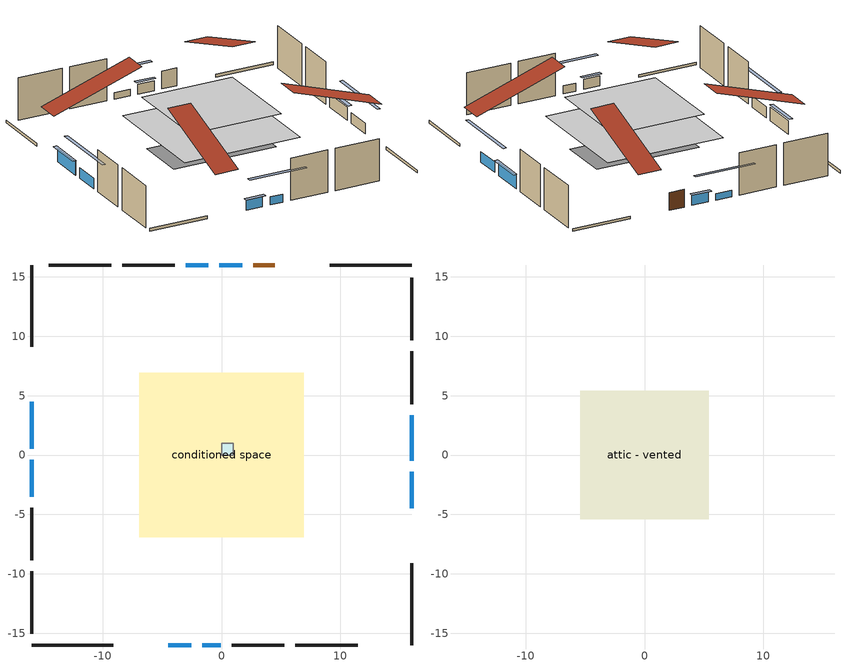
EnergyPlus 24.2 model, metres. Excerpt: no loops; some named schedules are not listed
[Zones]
conditioned space
 floor adiabatic (AdiabaticFloorConstruction): -6.93,-6.93 -6.93,6.93 6.93,6.93 6.93,-6.93 z2.44
 floor foundation (Slab1 construction): -6.13,-3.03 -6.13,3.03 6.13,3.03 6.13,-3.03 z0
 wall outside (RimJoist1 construction): 15.99,15.99 9.12,15.99 / -15.99,-15.99 -9.12,-15.99 / -15.99,15.99 -15.99,9.12 / 15.99,-15.99 15.99,-9.12 z0:0.3
 wall outside (AdiabaticWallConstruction 1): 4.48,15.99 2.68,15.99 z0:2.03
 wall outside (AdiabaticWallConstruction): 15.99,-4.48 15.99,-1.41 z0:1.21; 15.99,-0.49 15.99,3.36 z0:1.53; 1.75,15.99 -0.19,15.99 / -4.48,-15.99 -2.54,-15.99 z0:1.15; -15.99,4.48 -15.99,0.55 z0:1.56; -1.11,15.99 -3,15.99 z0:0.75; -1.61,-15.99 -0.07,-15.99 z0:0.92; -15.99,-0.38 -15.99,-3.51 z0:1.24
 wall outside (Wall1 construction): -3.93,15.99 -8.36,15.99 / 0.86,-15.99 5.29,-15.99 / -15.99,-4.44 -15.99,-8.87 / 15.99,4.29 15.99,8.72 z0:4.88
 wall outside (Wall2 construction): -9.29,15.99 -14.55,15.99 / 6.22,-15.99 11.49,-15.99 / -15.99,-9.8 -15.99,-15.07 / 15.99,9.65 15.99,14.92 z0:4.88
 window (WindowConstruction): 15.99,-4.48 15.99,-1.41 z0:1.21
 window (WindowConstruction 4): 15.99,-0.49 15.99,3.36 z0:1.53
 window (WindowConstruction 5): 1.75,15.99 -0.19,15.99 z0:1.15
 window (WindowConstruction 6): -4.48,-15.99 -2.54,-15.99 z0:1.15
 window (WindowConstruction 7): -15.99,4.48 -15.99,0.55 z0:1.56
 window (WindowConstruction 1): -1.12,15.99 -3,15.99 z0:0.75
 window (WindowConstruction 2): -1.61,-15.99 -0.07,-15.99 z0:0.92
 window (WindowConstruction 3): -15.99,-0.38 -15.99,-3.51 z0:1.24
 door (Door): 4.48,15.99 2.68,15.99 z0:2.03
 ceiling adiabatic (AdiabaticFloorConstruction): 6.93,-6.93 6.93,6.93 -6.93,6.93 -6.93,-6.93 z2.44
furnace airloop ret air zone
 floor adiabatic (AdiabaticConst): 0,0 0,1 1,1 1,0 z0
 wall adiabatic (AdiabaticConst): 0,1 0,0 1,0 1,1 0,1 z0:1
 ceiling adiabatic (AdiabaticConst): 1,0 1,1 0,1 0,0 z1
attic - vented
 floor to conditioned space (Floor1 construction Reversed): -5.42,-5.42 -5.42,5.42 5.42,5.42 5.42,-5.42 z4.88
 roof outside (Roof1 construction): 5.41,15.99,4.88 5.41,5.43,8.4 8.19,5.43,8.4 8.19,15.99,4.88; -5.41,-15.99,4.88 -5.41,-5.43,8.4 -8.19,-5.43,8.4 -8.19,-15.99,4.88; -15.99,5.41,4.88 -5.43,5.41,8.4 -5.43,8.19,8.4 -15.99,8.19,4.88; 15.99,-5.41,4.88 5.43,-5.41,8.4 5.43,-8.19,8.4 15.99,-8.19,4.88
shading: 15.99,1.22 15.99,-7.12 16.41,-7.12 16.41,1.22 z3.85; 15.99,3.56 15.99,-0.69 16.41,-0.69 16.41,3.56 z1.73; -0.39,15.99 1.95,15.99 1.95,16.41 -0.39,16.41 z1.35; -2.34,-15.99 -4.68,-15.99 -4.68,-16.41 -2.34,-16.41 z1.35; -15.99,0.34 -15.99,4.68 -16.41,4.68 -16.41,0.34 z1.76; -5.64,15.99 1.52,15.99 1.52,16.41 -5.64,16.41 z3.39; 2.57,-15.99 -4.25,-15.99 -4.25,-16.41 2.57,-16.41 z3.56; -15.99,-6.15 -15.99,2.26 -16.41,2.26 -16.41,-6.15 z3.88
[Building]
Building 1: Terrain=Suburbs
[Site:Location]
Vancouver Intl AP_BC: Latitude {deg}=49.19; Longitude {deg}=-123.18; Time Zone {hr}=-8; Elevation {m}=4; Keep Site Location Information=Yes
[Site:GroundTemperature:Shallow]
8.06451, 6.96315, 6.87495, 7.3976, 9.49575, 11.5841, 13.3946, 14.5416, 14.639, 13.7062, 11.9418, 9.91751
[Site:WaterMainsTemperature]
Calculation Method=Schedule; Temperature Schedule=mains temperature schedule
[Material] Roughness=Rough; Thermal Absorptance=0.9
Name | Thickness {m} | Conductivity {W/m-K} | Density {kg/m3} | Specific Heat {J/kg-K} | Solar Absorptance | Visible Absorptance
asphalt or fiberglass shingles | 0.00635 | 0.162714 | 1121.4 | 1465.45 | 0.4 | 0.4
ceiling loosefill ins | 0.254 | 0.0480833 | 16.02 | 1046.75 | 0.7 | 0.7
ceiling stud and cavity | 0.1397 | 0.192099 | 65.682 | 1177.47 | 0.7 | 0.7
concrete 4.0 in. | 0.1016 | 1.803125 | 2242.8 | 837.4 | 0.7 | 0.7
door material | 0.04445 | 0.0451087 | 512.64 | 1214.23 | 0.7 | 0.7
floor covering | 0.0127 | 0.0433444 | 54.468 | 1339.84 | 0.6 | 0.6
floor rigid ins; wall rigid ins | 0.512978 | 0.029427 | 32.04 | 1214.23 | 0.7 | 0.7
floor stud and cavity | 0.1397 | 1.75129 | 37.0049 | 1207.88 | 0.7 | 0.7
furniture material conditioned space 1 | 0.1524 | 0.115458 | 640.8 | 1214.23 | 0.6 | 0.6
gypsum board | 0.0127 | 0.160291 | 801 | 837.4 | 0.6 | 0.6
gypsum board 1 | 0.00254 | 0.160291 | 801 | 837.4 | 0.6 | 0.6
osb sheathing 0.5 in. | 0.0127 | 0.115458 | 512.64 | 1214.23 | 0.7 | 0.7
osb sheathing 0.75 in. | 0.01905 | 0.115458 | 512.64 | 1214.23 | 0.7 | 0.7
osb sheathing 2.0 in. | 0.0508 | 0.115458 | 512.64 | 1214.23 | 0.7 | 0.7
rim joist stud and cavity | 0.0508 | 0.0451784 | 125.044 | 1163.47 | 0.6 | 0.6
wall stud and cavity | 0.1397 | 0.080875 | 139.0536 | 1170.24 | 0.7 | 0.7
wall stud and cavity 1 | 0.0889 | 0.201775 | 50.32683 | 1063.81 | 0.7 | 0.7
wall stud and cavity 2 | 0.0889 | 0.380278 | 52.3479 | 1209.89 | 0.7 | 0.7
wall stud and cavity 3 | 0.0889 | 0.391764 | 83.0341 | 1211.67 | 0.7 | 0.7
wood siding | 0.0254 | 0.102417 | 544.68 | 1172.36 | 0.4 | 0.4
wood siding 1 | 0.00254 | 0.102417 | 544.68 | 1172.36 | 0.4 | 0.4
wood siding 2; wood siding 3; wood siding 4 | 0.0254 | 0.102417 | 544.68 | 1172.36 | 0.7 | 0.7
[Material:NoMass]
Adiabatic: Roughness=Rough; Thermal Resistance {m2-K/W}=176.1; Thermal Absorptance=0.9; Solar Absorptance=0.7; Visible Absorptance=0.7
[WindowMaterial:SimpleGlazingSystem]
Name | U-Factor {W/m2-K} | Solar Heat Gain Coefficient
WindowMaterial | 4.13756 | 0.69
WindowMaterial 1 | 4.636087 | 0.65
WindowMaterial 2 | 4.40102 | 0.67
WindowMaterial 3 | 4.122228 | 0.69
WindowMaterial 4 | 3.96665 | 0.7
WindowMaterial 5 | 4.18071 | 0.69
WindowMaterial 6 | 3.95416 | 0.71
[Construction]
AdiabaticConst: Adiabatic
AdiabaticFloorConstruction: floor stud and cavity, floor rigid ins, osb sheathing 0.75 in., floor covering
AdiabaticWallConstruction: wood siding 3, wall rigid ins, wall stud and cavity 2, gypsum board
AdiabaticWallConstruction 1: wood siding 4, wall rigid ins, wall stud and cavity 2, gypsum board
Door: door material
Floor1 construction Reversed: gypsum board, ceiling stud and cavity, ceiling loosefill ins
furniture construction conditioned space 1: furniture material conditioned space 1
PartitionWallConstruction: gypsum board, wall stud and cavity 3, gypsum board
RimJoist1 construction: wood siding 2, osb sheathing 2.0 in., rim joist stud and cavity
Roof1 construction: asphalt or fiberglass shingles
Slab1 construction: concrete 4.0 in.
Wall1 construction: wood siding, osb sheathing 0.5 in., wall stud and cavity, gypsum board
Wall2 construction: wood siding 1, wall stud and cavity 1, gypsum board 1
WindowConstruction: WindowMaterial
WindowConstruction 1: WindowMaterial 1
WindowConstruction 2: WindowMaterial 2
WindowConstruction 3: WindowMaterial 3
WindowConstruction 4: WindowMaterial 4
WindowConstruction 5; WindowConstruction 6: WindowMaterial 5
WindowConstruction 7: WindowMaterial 6
[Zone] Multiplier=1
Name | Volume {m3} | Part of Total Floor Area
attic - vented | 67.2312 | Yes
conditioned space | 507.8 | Yes
furnace airloop ret air zone | 1 | No
[Space]
Name | Zone | Volume {m3} | Space Type
attic - vented 1 | attic - vented | 67.2312
conditioned space 1 | conditioned space | 507.8
furnace airloop ret air space | furnace airloop ret air zone |  | Plenum Space Type
[OtherEquipment] Design Level Calculation Method=EquipmentLevel
Name | Fuel Type | Zone or ZoneList or Space or SpaceList | Schedule | Design Level {W} | Fraction Latent | Fraction Radiant | Fraction Lost
furnace airloop_0 RetCondToDZ; furnace airloop_0 SupCondToDZ; furnace airloop_0 SupSensLkToDZ | None | attic - vented 1 | Always On Discrete | 0 | 0 | 0 | 0
furnace airloop_0 SupLatLkToDZ | None | attic - vented 1 | Always On Discrete | 0 | 1 | 0 | 0
clothes dryer 1 | Electricity | conditioned space 1 | clothes dryer schedule | 0 | 0.015 | 0.081 | 0.85
cooking range 1 | Electricity | conditioned space 1 | cooking range schedule | 0 | 0.08 | 0.432 | 0.2
furnace airloop_0 SupCondToLv; furnace airloop_0 SupSensLkToCond; mech vent house fan sensible load | None | conditioned space 1 | Always On Discrete | 0 | 0 | 0 | 0
furnace airloop_0 SupLatLkToCond; mech vent house fan latent load | None | conditioned space 1 | Always On Discrete | 0 | 1 | 0 | 0
general water use latent | None | conditioned space 1 | general water use schedule | 62.594 | 1 | 0 | 0
general water use sensible | None | conditioned space 1 | general water use schedule | -61.6891 | 0 | 0.6 | 0
water heater energy adjustment1 | NaturalGas | conditioned space 1 | Always On Discrete | 0.01 | 0 | 0 | 1
furnace airloop_0 RetCondToRP; furnace airloop_0 RetSensLkToRP | None | furnace airloop ret air space | Always On Discrete | 0 | 0 | 0 | 0
furnace airloop_0 RetLatLkToRP | None | furnace airloop ret air space | Always On Discrete | 0 | 1 | 0 | 0
[ZoneInfiltration:DesignFlowRate] Schedule=Always On Discrete; Design Flow Rate Calculation Method=Flow/Zone; Design Flow Rate {m3/s}=0
Name | Zone or ZoneList or Space or SpaceList
attic_vented 1 duct leakage imbalance infil flow | attic - vented 1
infil flow; natural vent flow; whole house fan flow | conditioned space 1
[ZoneInfiltration:EffectiveLeakageArea]
infil attic - vented 1: Zone or Space=attic - vented 1; Schedule=Always On Discrete; Effective Air Leakage Area {cm2}=4867.03; Stack Coefficient=0.000244852; Wind Coefficient=1.05724e-05
[ZoneMixing] Schedule=Always On Continuous; Design Flow Rate Calculation Method=Flow/Zone; Design Flow Rate {m3/s}=0
Name | Zone or Space | Source Zone or Space
furnace airloop_0 ZoneMixCondToDZ mix; whole house fan mix | attic - vented | conditioned space
furnace airloop_0 ZoneMixDZToCond mix | conditioned space | attic - vented
[SurfaceProperty:ExposedFoundationPerimeter]
Slab1: Exposed Perimeter Calculation Method=TotalExposedPerimeter; Total Exposed Perimeter {m}=36.652
[InternalMass] Zone or ZoneList=conditioned space; Space or SpaceList=conditioned space 1
Name | Construction | Surface Area {m2}
furniture mass conditioned space 1 | furniture construction conditioned space 1 | 106.488
partition wall mass | PartitionWallConstruction | 266.22
[Lights]
interior lighting: Zone or ZoneList or Space or SpaceList=conditioned space 1; Schedule=interior lighting schedule; Design Level Calculation Method=LightingLevel; Lighting Level {W}=343.2; Return Air Fraction=0; Fraction Radiant=0.6; Fraction Visible=0.2; Fraction Replaceable=1
[People]
occupants: Zone or ZoneList or Space or SpaceList=conditioned space 1; Number of People Schedule=occupants schedule; Number of People Calculation Method=People; Number of People=3; Fraction Radiant=0.314171; Sensible Heat Fraction=0.56303; Activity Level Schedule=occupants activity schedule; Carbon Dioxide Generation Rate {m3/s-W}=0; Enable ASHRAE 55 Comfort Warnings=No; Mean Radiant Temperature Calculation Type=EnclosureAveraged
[ElectricEquipment] Zone or ZoneList or Space or SpaceList=conditioned space 1; Design Level Calculation Method=EquipmentLevel
Name | Schedule | Design Level {W} | Fraction Latent | Fraction Radiant | Fraction Lost
clothes dryer | clothes dryer schedule | 140.772 | 0.015 | 0.081 | 0.85
clothes washer | clothes washer schedule | 32.1985 | 0.03 | 0.162 | 0.7
cooking range | cooking range schedule | 215.147 | 0.08 | 0.432 | 0.2
dishwasher | dishwasher schedule | 66.8632 | 0.3 | 0.18 | 0.4
fridge | fridge schedule | 72.9452 | 0 | 0.6 | 0
mech vent house fan | mech vent house fan schedule | 0 | 0 | 0 | 1
mech vent house fan cfis | mech vent house fan cfis schedule | 0 | 0 | 0 | 0
misc plug loads | misc plug loads schedule | 494.7 | 0.045 | 0.513 | 0.1
whole house fan | Always On Discrete | 0 | 0 | 0 | 1
[SpaceList]
Plenum Space Type: furnace airloop ret air space
[AvailabilityManager:Scheduled]
furnace airloop Availability Manager: Schedule=Always On Discrete
[AirLoopHVAC:ReturnPlenum]
Air Loop HVAC Return Plenum 1: Zone=furnace airloop ret air zone
[Foundation:Kiva]
Foundation Kiva 1: Initial Indoor Air Temperature {C}=18; Wall Height Above Grade {m}=0.1016; Wall Depth Below Slab {m}=0.2032
[Foundation:Kiva:Settings]
Soil Conductivity {W/m-K}=0.849921; Soil Density {kg/m3}=1842.3; Soil Specific Heat {J/kg-K}=418.7; Ground Solar Absorptivity=0.9; Ground Thermal Absorptivity=0.9; Ground Surface Roughness {m}=0.03; Far-Field Width {m}=40; Deep-Ground Boundary Condition=ZeroFlux; Deep-Ground Depth {m}=40; Minimum Cell Dimension {m}=0.2; Maximum Cell Growth Coefficient=3; Simulation Timestep=Timestep
[Exterior:Lights]
exterior lighting: Schedule=exterior lighting schedule; Design Level {W}=75.6
[EnergyManagementSystem:GlobalVariable]
furnace_airloop_0_DuctImbalLkExhFanEquivCond
furnace_airloop_0_DuctImbalLkExhFanEquivDZ
furnace_airloop_0_DuctImbalLkSupFanEquivCond
furnace_airloop_0_DuctImbalLkSupFanEquivDZ
furnace_airloop_0_DZ_T
furnace_airloop_0_DZ_W
furnace_airloop_0_RetCondToDZ
furnace_airloop_0_RetCondToRP
furnace_airloop_0_RetLatLkToRP
furnace_airloop_0_RetSensLkToRP
furnace_airloop_0_SupCondToDZ
furnace_airloop_0_SupCondToLv
furnace_airloop_0_SupLatLkToCond
furnace_airloop_0_SupLatLkToDZ
furnace_airloop_0_SupSensLkToCond
furnace_airloop_0_SupSensLkToDZ
furnace_airloop_0_ZoneMixCondToDZ
furnace_airloop_0_ZoneMixDZToCond
furnace_airloop_AH_MFR
furnace_airloop_AH_Tout
furnace_airloop_AH_VFR
furnace_airloop_AH_Wout
furnace_airloop_Fan_RTF
furnace_airloop_RA_T
furnace_airloop_Ra_W
infil_program_Qfan
infil_program_Qinf
natural_vent_program_Qnv
natural_vent_program_Qwhf
[EnergyManagementSystem:Sensor]
Name | Output:Variable or Output:Meter Index Key | Output:Variable or Output:Meter
airflow_gain | infil flow | Infiltration Sensible Heat Gain Energy
airflow_gain_1 | natural vent flow | Infiltration Sensible Heat Gain Energy
airflow_gain_2 | whole house fan flow | Infiltration Sensible Heat Gain Energy
airflow_loss | infil flow | Infiltration Sensible Heat Loss Energy
airflow_loss_1 | natural vent flow | Infiltration Sensible Heat Loss Energy
airflow_loss_2 | whole house fan flow | Infiltration Sensible Heat Loss Energy
clg_load_cond |  | Cooling:EnergyTransfer:Zone:CONDITIONED SPACE
clg_load_duct |  | Cooling:EnergyTransfer:Zone:FURNACE AIRLOOP RET AIR ZONE
clg_sp_s; clg_sp_s_1 | cooling setpoint | Schedule Value
clothes_dryer_exhaust_0_sch_s | clothes dryer exhaust 0 schedule | Schedule Value
cool_season | cooling season schedule | Schedule Value
ducts_conv | furnace airloop_0 RetCondToRP | Other Equipment Convective Heating Energy
ducts_conv_1 | furnace airloop_0 RetLatLkToRP | Other Equipment Convective Heating Energy
ducts_conv_2 | furnace airloop_0 RetSensLkToRP | Other Equipment Convective Heating Energy
ducts_conv_3 | furnace airloop_0 SupCondToLv | Other Equipment Convective Heating Energy
ducts_conv_4 | furnace airloop_0 SupLatLkToCond | Other Equipment Convective Heating Energy
ducts_conv_5 | furnace airloop_0 SupSensLkToCond | Other Equipment Convective Heating Energy
ducts_rad | furnace airloop_0 RetCondToRP | Other Equipment Radiant Heating Energy
ducts_rad_1 | furnace airloop_0 RetLatLkToRP | Other Equipment Radiant Heating Energy
ducts_rad_2 | furnace airloop_0 RetSensLkToRP | Other Equipment Radiant Heating Energy
ducts_rad_3 | furnace airloop_0 SupCondToLv | Other Equipment Radiant Heating Energy
ducts_rad_4 | furnace airloop_0 SupLatLkToCond | Other Equipment Radiant Heating Energy
ducts_rad_5 | furnace airloop_0 SupSensLkToCond | Other Equipment Radiant Heating Energy
furnace_airloop_0_DZ_T_s | attic - vented | Zone Air Temperature
furnace_airloop_0_DZ_W_s | attic - vented | Zone Mean Air Humidity Ratio
furnace_airloop_AH_MFR_s | Node 5 | System Node Mass Flow Rate
furnace_airloop_AH_Tout_s | Node 5 | System Node Temperature
furnace_airloop_AH_VFR_s | Node 5 | System Node Current Density Volume Flow Rate
furnace_airloop_AH_Wout_s | Node 5 | System Node Humidity Ratio
furnace_airloop_RA_T_s | Node 8 | System Node Temperature
furnace_airloop_Ra_W_s | Node 8 | System Node Humidity Ratio
htg_load_cond |  | Heating:EnergyTransfer:Zone:CONDITIONED SPACE
htg_load_duct |  | Heating:EnergyTransfer:Zone:FURNACE AIRLOOP RET AIR ZONE
htg_sp_s; htg_sp_s_1 | heating setpoint | Schedule Value
ig_ee_conv | clothes dryer | Electric Equipment Convective Heating Energy
ig_ee_conv_2 | cooking range | Electric Equipment Convective Heating Energy
ig_ee_conv_4 | fridge | Electric Equipment Convective Heating Energy
ig_ee_conv_5 | misc plug loads | Electric Equipment Convective Heating Energy
ig_ee_conv_6 | whole house fan | Electric Equipment Convective Heating Energy
ig_ee_rad | clothes dryer | Electric Equipment Radiant Heating Energy
ig_ee_rad_2 | cooking range | Electric Equipment Radiant Heating Energy
ig_ee_rad_4 | fridge | Electric Equipment Radiant Heating Energy
ig_ee_rad_5 | misc plug loads | Electric Equipment Radiant Heating Energy
ig_ee_rad_6 | whole house fan | Electric Equipment Radiant Heating Energy
ig_lgt_conv | interior lighting | Lights Convective Heating Energy
ig_lgt_rad | interior lighting | Lights Radiant Heating Energy
ig_lgt_vis | interior lighting | Lights Visible Radiation Heating Energy
ig_oe_conv | clothes dryer 1 | Other Equipment Convective Heating Energy
ig_oe_conv_1 | cooking range 1 | Other Equipment Convective Heating Energy
ig_oe_conv_2 | general water use latent | Other Equipment Convective Heating Energy
ig_oe_conv_3 | general water use sensible | Other Equipment Convective Heating Energy
ig_oe_conv_4 | water heater energy adjustment1 | Other Equipment Convective Heating Energy
ig_oe_rad | clothes dryer 1 | Other Equipment Radiant Heating Energy
ig_oe_rad_1 | cooking range 1 | Other Equipment Radiant Heating Energy
ig_oe_rad_2 | general water use latent | Other Equipment Radiant Heating Energy
ig_oe_rad_3 | general water use sensible | Other Equipment Radiant Heating Energy
ig_oe_rad_4 | water heater energy adjustment1 | Other Equipment Radiant Heating Energy
ig_ppl_conv | occupants | People Convective Heating Energy
ig_ppl_rad | occupants | People Radiant Heating Energy
im_conv | furniture mass conditioned space 1 | Surface Inside Face Convection Heat Gain Energy
im_conv_1 | partition wall mass | Surface Inside Face Convection Heat Gain Energy
im_ig | furniture mass conditioned space 1 | Surface Inside Face Internal Gains Radiation Heat Gain Energy
im_ig_1 | partition wall mass | Surface Inside Face Internal Gains Radiation Heat Gain Energy
im_lgt | furniture mass conditioned space 1 | Surface Inside Face Lights Radiation Heat Gain Energy
im_lgt_1 | partition wall mass | Surface Inside Face Lights Radiation Heat Gain Energy
im_sol | furniture mass conditioned space 1 | Surface Inside Face Solar Radiation Heat Gain Energy
im_sol_1 | partition wall mass | Surface Inside Face Solar Radiation Heat Gain Energy
im_surf | furniture mass conditioned space 1 | Surface Inside Face Net Surface Thermal Radiation Heat Gain Energy
im_surf_1 | partition wall mass | Surface Inside Face Net Surface Thermal Radiation Heat Gain Energy
mv_conv | mech vent house fan | Electric Equipment Convective Heating Energy
mv_conv_1 | mech vent house fan cfis | Electric Equipment Convective Heating Energy
mv_conv_2 | mech vent house fan latent load | Other Equipment Convective Heating Energy
mv_conv_3 | mech vent house fan sensible load | Other Equipment Convective Heating Energy
mv_rad | mech vent house fan | Electric Equipment Radiant Heating Energy
mv_rad_1 | mech vent house fan cfis | Electric Equipment Radiant Heating Energy
mv_rad_2 | mech vent house fan latent load | Other Equipment Radiant Heating Energy
mv_rad_3 | mech vent house fan sensible load | Other Equipment Radiant Heating Energy
natural_vent_s | natural vent schedule | Schedule Value
out_pb_s |  | Site Outdoor Air Barometric Pressure
out_wt_s |  | Site Outdoor Air Humidity Ratio
site_vw_s |  | Site Wind Speed
ss_back_out | Window1 | Surface Window Shortwave from Zone Back Out Window Heat Transfer Rate
ss_back_out_1 | Window12 | Surface Window Shortwave from Zone Back Out Window Heat Transfer Rate
ss_back_out_2 | Window15 | Surface Window Shortwave from Zone Back Out Window Heat Transfer Rate
ss_back_out_3 | Window17 | Surface Window Shortwave from Zone Back Out Window Heat Transfer Rate
ss_back_out_4 | Window19 | Surface Window Shortwave from Zone Back Out Window Heat Transfer Rate
ss_back_out_5 | Window4 | Surface Window Shortwave from Zone Back Out Window Heat Transfer Rate
ss_back_out_6 | Window7 | Surface Window Shortwave from Zone Back Out Window Heat Transfer Rate
ss_back_out_7 | Window9 | Surface Window Shortwave from Zone Back Out Window Heat Transfer Rate
ss_conv | Door1 | Surface Inside Face Convection Heat Gain Energy
ss_conv_1 | Window1 | Surface Inside Face Convection Heat Gain Energy
ss_conv_2 | Window12 | Surface Inside Face Convection Heat Gain Energy
ss_conv_3 | Window15 | Surface Inside Face Convection Heat Gain Energy
ss_conv_4 | Window17 | Surface Inside Face Convection Heat Gain Energy
ss_conv_5 | Window19 | Surface Inside Face Convection Heat Gain Energy
ss_conv_6 | Window4 | Surface Inside Face Convection Heat Gain Energy
ss_conv_7 | Window7 | Surface Inside Face Convection Heat Gain Energy
ss_conv_8 | Window9 | Surface Inside Face Convection Heat Gain Energy
ss_ig | Door1 | Surface Inside Face Internal Gains Radiation Heat Gain Energy
ss_ig_1 | Window1 | Surface Inside Face Internal Gains Radiation Heat Gain Energy
ss_ig_2 | Window12 | Surface Inside Face Internal Gains Radiation Heat Gain Energy
ss_ig_3 | Window15 | Surface Inside Face Internal Gains Radiation Heat Gain Energy
ss_ig_4 | Window17 | Surface Inside Face Internal Gains Radiation Heat Gain Energy
ss_ig_5 | Window19 | Surface Inside Face Internal Gains Radiation Heat Gain Energy
ss_ig_6 | Window4 | Surface Inside Face Internal Gains Radiation Heat Gain Energy
ss_ig_7 | Window7 | Surface Inside Face Internal Gains Radiation Heat Gain Energy
ss_ig_8 | Window9 | Surface Inside Face Internal Gains Radiation Heat Gain Energy
ss_lgt | Door1 | Surface Inside Face Lights Radiation Heat Gain Energy
ss_sol | Door1 | Surface Inside Face Solar Radiation Heat Gain Energy
ss_surf | Door1 | Surface Inside Face Net Surface Thermal Radiation Heat Gain Energy
ss_surf_1 | Window1 | Surface Inside Face Net Surface Thermal Radiation Heat Gain Energy
ss_surf_2 | Window12 | Surface Inside Face Net Surface Thermal Radiation Heat Gain Energy
ss_surf_3 | Window15 | Surface Inside Face Net Surface Thermal Radiation Heat Gain Energy
ss_surf_4 | Window17 | Surface Inside Face Net Surface Thermal Radiation Heat Gain Energy
ss_surf_5 | Window19 | Surface Inside Face Net Surface Thermal Radiation Heat Gain Energy
ss_surf_6 | Window4 | Surface Inside Face Net Surface Thermal Radiation Heat Gain Energy
ss_surf_7 | Window7 | Surface Inside Face Net Surface Thermal Radiation Heat Gain Energy
ss_surf_8 | Window9 | Surface Inside Face Net Surface Thermal Radiation Heat Gain Energy
ss_trans_in | Window1 | Surface Window Transmitted Solar Radiation Rate
ss_trans_in_1 | Window12 | Surface Window Transmitted Solar Radiation Rate
ss_trans_in_2 | Window15 | Surface Window Transmitted Solar Radiation Rate
ss_trans_in_3 | Window17 | Surface Window Transmitted Solar Radiation Rate
ss_trans_in_4 | Window19 | Surface Window Transmitted Solar Radiation Rate
ss_trans_in_5 | Window4 | Surface Window Transmitted Solar Radiation Rate
ss_trans_in_6 | Window7 | Surface Window Transmitted Solar Radiation Rate
ss_trans_in_7 | Window9 | Surface Window Transmitted Solar Radiation Rate
ss_trans_out | Window1 | Surface Inside Face Initial Transmitted Diffuse Transmitted Out Window Solar Radiation Rate
ss_trans_out_1 | Window12 | Surface Inside Face Initial Transmitted Diffuse Transmitted Out Window Solar Radiation Rate
ss_trans_out_2 | Window15 | Surface Inside Face Initial Transmitted Diffuse Transmitted Out Window Solar Radiation Rate
ss_trans_out_3 | Window17 | Surface Inside Face Initial Transmitted Diffuse Transmitted Out Window Solar Radiation Rate
ss_trans_out_4 | Window19 | Surface Inside Face Initial Transmitted Diffuse Transmitted Out Window Solar Radiation Rate
ss_trans_out_5 | Window4 | Surface Inside Face Initial Transmitted Diffuse Transmitted Out Window Solar Radiation Rate
ss_trans_out_6 | Window7 | Surface Inside Face Initial Transmitted Diffuse Transmitted Out Window Solar Radiation Rate
ss_trans_out_7 | Window9 | Surface Inside Face Initial Transmitted Diffuse Transmitted Out Window Solar Radiation Rate
s_conv | Floor1 | Surface Inside Face Convection Heat Gain Energy
s_conv_1 | inferred conditioned ceiling | Surface Inside Face Convection Heat Gain Energy
s_conv_10 | Wall1:270 | Surface Inside Face Convection Heat Gain Energy
s_conv_11 | Wall1:90 | Surface Inside Face Convection Heat Gain Energy
s_conv_12 | Wall2:0 | Surface Inside Face Convection Heat Gain Energy
s_conv_13 | Wall2:180 | Surface Inside Face Convection Heat Gain Energy
s_conv_14 | Wall2:270 | Surface Inside Face Convection Heat Gain Energy
s_conv_15 | Wall2:90 | Surface Inside Face Convection Heat Gain Energy
s_conv_2 | inferred conditioned floor | Surface Inside Face Convection Heat Gain Energy
s_conv_3 | RimJoist1:0 | Surface Inside Face Convection Heat Gain Energy
